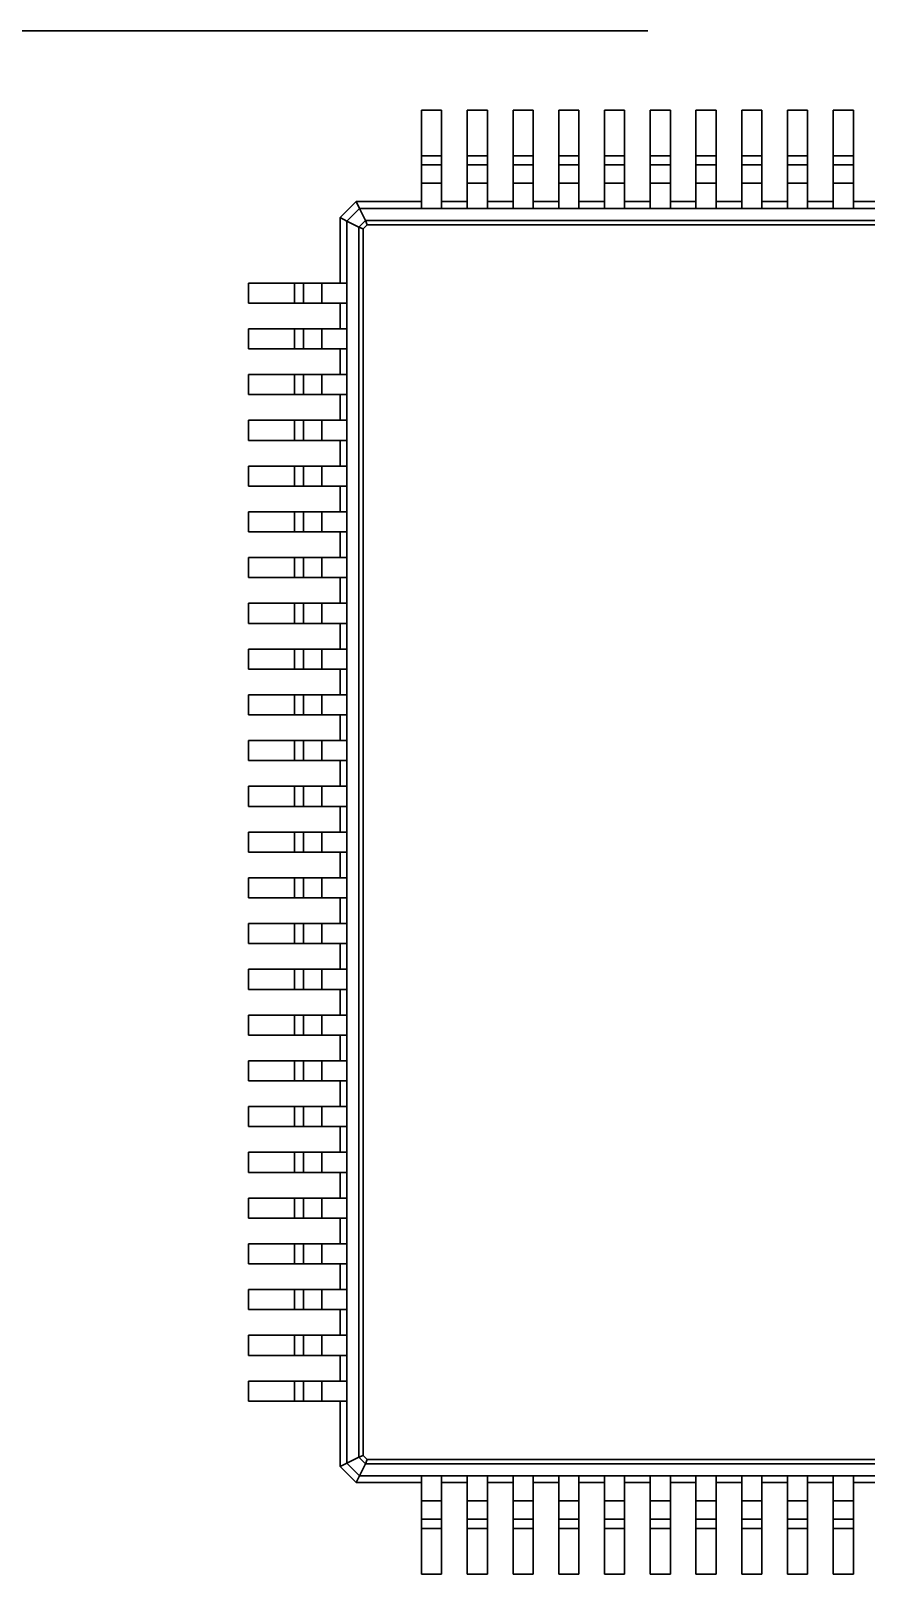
# Model space of a CAD drawing. Header units: millimetres. Extents: x -265 to 612, y -305 to 248.
# Drawn here: x 488.23 to 497.36, y -156.38 to -139.51 of the extents above; entities that cross this region are included whole.
import ezdxf
from ezdxf import colors
from ezdxf.entities.mleader import LeaderData, LeaderLine
from ezdxf.math import Vec2, Vec3

# ---------------------------------------------------------------- set-up
doc = ezdxf.new("R2010")
doc.units = ezdxf.units.MM
doc.header["$MEASUREMENT"] = 0
doc.layers.add('图层0000', color=7, linetype='Continuous', lineweight=25)

msp = doc.modelspace()

# ---------------------------------------------------------------- linework, layer by layer
at = {"layer": '图层0000', "color": 7, "linetype": 'Continuous', "lineweight": 25}
for p, q in [((492.504, -140.875), (492.504, -140.375)), ((492.724, -140.375), (492.504, -140.375)), ((492.724, -140.375), (492.724, -140.875)), ((493.004, -140.875), (493.004, -140.375)), ((493.224, -140.375), (493.004, -140.375)), ((493.224, -140.375), (493.224, -140.875)), ((493.504, -140.875), (493.504, -140.375)), ((493.724, -140.375), (493.504, -140.375)), ((493.724, -140.375), (493.724, -140.875)), ((494.004, -140.875), (494.004, -140.375)), ((494.224, -140.375), (494.004, -140.375)), ((494.224, -140.375), (494.224, -140.875)), ((494.504, -140.875), (494.504, -140.375)), ((494.724, -140.375), (494.504, -140.375)), ((494.724, -140.375), (494.724, -140.875)), ((495.004, -140.875), (495.004, -140.375)), ((495.224, -140.375), (495.004, -140.375)), ((495.224, -140.375), (495.224, -140.875)), ((495.504, -140.875), (495.504, -140.375)), ((495.724, -140.375), (495.504, -140.375)), ((495.724, -140.375), (495.724, -140.875)), ((496.004, -140.875), (496.004, -140.375)), ((496.224, -140.375), (496.004, -140.375)), ((496.224, -140.375), (496.224, -140.875)), ((496.504, -140.875), (496.504, -140.375)), ((496.724, -140.375), (496.504, -140.375)), ((496.724, -140.375), (496.724, -140.875)), ((497.004, -140.875), (497.004, -140.375)), ((497.224, -140.375), (497.004, -140.375)), ((497.224, -140.375), (497.224, -140.875)), ((492.504, -140.975), (492.504, -140.875)), ((492.724, -140.875), (492.504, -140.875)), ((492.504, -141.175), (492.504, -140.975)), ((492.724, -140.975), (492.504, -140.975)), ((492.724, -140.875), (492.724, -140.975)), ((492.724, -140.975), (492.724, -141.175)), ((493.004, -140.975), (493.004, -140.875)), ((493.224, -140.875), (493.004, -140.875)), ((493.004, -141.175), (493.004, -140.975)), ((493.224, -140.975), (493.004, -140.975)), ((493.224, -140.875), (493.224, -140.975)), ((493.224, -140.975), (493.224, -141.175)), ((493.504, -140.975), (493.504, -140.875)), ((493.724, -140.875), (493.504, -140.875)), ((493.504, -141.175), (493.504, -140.975)), ((493.724, -140.975), (493.504, -140.975)), ((493.724, -140.875), (493.724, -140.975)), ((493.724, -140.975), (493.724, -141.175)), ((494.004, -140.975), (494.004, -140.875)), ((494.224, -140.875), (494.004, -140.875)), ((494.004, -141.175), (494.004, -140.975)), ((494.224, -140.975), (494.004, -140.975)), ((494.224, -140.875), (494.224, -140.975)), ((494.224, -140.975), (494.224, -141.175)), ((494.504, -140.975), (494.504, -140.875)), ((494.724, -140.875), (494.504, -140.875)), ((494.504, -141.175), (494.504, -140.975)), ((494.724, -140.975), (494.504, -140.975)), ((494.724, -140.875), (494.724, -140.975)), ((494.724, -140.975), (494.724, -141.175)), ((495.004, -140.975), (495.004, -140.875)), ((495.224, -140.875), (495.004, -140.875)), ((495.004, -141.175), (495.004, -140.975)), ((495.224, -140.975), (495.004, -140.975)), ((495.224, -140.875), (495.224, -140.975)), ((495.224, -140.975), (495.224, -141.175)), ((495.504, -140.975), (495.504, -140.875)), ((495.724, -140.875), (495.504, -140.875)), ((495.504, -141.175), (495.504, -140.975)), ((495.724, -140.975), (495.504, -140.975)), ((495.724, -140.875), (495.724, -140.975)), ((495.724, -140.975), (495.724, -141.175)), ((496.004, -140.975), (496.004, -140.875)), ((496.224, -140.875), (496.004, -140.875)), ((496.004, -141.175), (496.004, -140.975)), ((496.224, -140.975), (496.004, -140.975)), ((496.224, -140.875), (496.224, -140.975)), ((496.224, -140.975), (496.224, -141.175)), ((496.504, -140.975), (496.504, -140.875)), ((496.724, -140.875), (496.504, -140.875)), ((496.504, -141.175), (496.504, -140.975)), ((496.724, -140.975), (496.504, -140.975)), ((496.724, -140.875), (496.724, -140.975)), ((496.724, -140.975), (496.724, -141.175)), ((497.004, -140.975), (497.004, -140.875)), ((497.224, -140.875), (497.004, -140.875)), ((497.004, -141.175), (497.004, -140.975)), ((497.224, -140.975), (497.004, -140.975)), ((497.224, -140.875), (497.224, -140.975)), ((497.224, -140.975), (497.224, -141.175)), ((492.504, -141.375), (492.504, -141.175)), ((492.724, -141.175), (492.504, -141.175)), ((492.724, -141.175), (492.724, -141.375)), ((493.004, -141.375), (493.004, -141.175)), ((493.224, -141.175), (493.004, -141.175)), ((493.224, -141.175), (493.224, -141.375)), ((493.504, -141.375), (493.504, -141.175)), ((493.724, -141.175), (493.504, -141.175)), ((493.724, -141.175), (493.724, -141.375)), ((494.004, -141.375), (494.004, -141.175)), ((494.224, -141.175), (494.004, -141.175)), ((494.224, -141.175), (494.224, -141.375)), ((494.504, -141.375), (494.504, -141.175)), ((494.724, -141.175), (494.504, -141.175)), ((494.724, -141.175), (494.724, -141.375)), ((495.004, -141.375), (495.004, -141.175)), ((495.224, -141.175), (495.004, -141.175)), ((495.224, -141.175), (495.224, -141.375)), ((495.504, -141.375), (495.504, -141.175)), ((495.724, -141.175), (495.504, -141.175)), ((495.724, -141.175), (495.724, -141.375)), ((496.004, -141.375), (496.004, -141.175)), ((496.224, -141.175), (496.004, -141.175)), ((496.224, -141.175), (496.224, -141.375)), ((496.504, -141.375), (496.504, -141.175)), ((496.724, -141.175), (496.504, -141.175)), ((496.724, -141.175), (496.724, -141.375)), ((497.004, -141.375), (497.004, -141.175)), ((497.224, -141.175), (497.004, -141.175)), ((497.224, -141.175), (497.224, -141.375)), ((491.614, -141.55), (491.789, -141.375)), ((491.689, -141.588), (491.826, -141.45)), ((491.789, -141.375), (492.504, -141.375)), ((491.826, -141.45), (491.789, -141.375)), ((492.504, -141.45), (491.826, -141.45)), ((491.826, -141.45), (491.891, -141.58)), ((492.504, -141.45), (492.504, -141.375)), ((492.724, -141.45), (492.504, -141.45)), ((492.724, -141.375), (493.004, -141.375)), ((492.724, -141.375), (492.724, -141.45)), ((493.004, -141.45), (492.724, -141.45)), ((493.004, -141.45), (493.004, -141.375)), ((493.224, -141.45), (493.004, -141.45)), ((493.224, -141.375), (493.504, -141.375)), ((493.224, -141.375), (493.224, -141.45)), ((493.504, -141.45), (493.224, -141.45)), ((493.504, -141.45), (493.504, -141.375)), ((493.724, -141.45), (493.504, -141.45)), ((493.724, -141.375), (494.004, -141.375)), ((493.724, -141.375), (493.724, -141.45)), ((494.004, -141.45), (493.724, -141.45)), ((494.004, -141.45), (494.004, -141.375)), ((494.224, -141.45), (494.004, -141.45)), ((494.224, -141.375), (494.504, -141.375)), ((494.224, -141.375), (494.224, -141.45)), ((494.504, -141.45), (494.224, -141.45)), ((494.504, -141.45), (494.504, -141.375)), ((494.724, -141.45), (494.504, -141.45)), ((494.724, -141.375), (495.004, -141.375)), ((494.724, -141.375), (494.724, -141.45)), ((495.004, -141.45), (494.724, -141.45)), ((495.004, -141.45), (495.004, -141.375)), ((495.224, -141.45), (495.004, -141.45)), ((495.224, -141.375), (495.504, -141.375)), ((495.224, -141.375), (495.224, -141.45)), ((495.504, -141.45), (495.224, -141.45)), ((495.504, -141.45), (495.504, -141.375)), ((495.724, -141.45), (495.504, -141.45)), ((495.724, -141.375), (496.004, -141.375)), ((495.724, -141.375), (495.724, -141.45)), ((496.004, -141.45), (495.724, -141.45)), ((496.004, -141.45), (496.004, -141.375)), ((496.224, -141.45), (496.004, -141.45)), ((496.224, -141.375), (496.504, -141.375)), ((496.224, -141.375), (496.224, -141.45)), ((496.504, -141.45), (496.224, -141.45)), ((496.504, -141.45), (496.504, -141.375)), ((496.724, -141.45), (496.504, -141.45)), ((496.724, -141.375), (497.004, -141.375)), ((496.724, -141.375), (496.724, -141.45)), ((497.004, -141.45), (496.724, -141.45)), ((497.004, -141.45), (497.004, -141.375)), ((497.224, -141.45), (497.004, -141.45)), ((497.224, -141.375), (497.504, -141.375)), ((497.224, -141.375), (497.224, -141.45)), ((497.504, -141.45), (497.224, -141.45)), ((491.614, -142.265), (491.614, -141.55)), ((491.689, -141.588), (491.614, -141.55)), ((491.689, -142.265), (491.689, -141.588)), ((491.689, -141.588), (491.818, -141.653)), ((491.891, -141.58), (491.818, -141.653)), ((491.818, -141.653), (491.818, -155.098)), ((491.818, -141.653), (491.867, -141.673)), ((491.911, -141.629), (491.867, -141.673)), ((491.867, -141.673), (491.867, -155.078)), ((491.891, -141.58), (505.336, -141.58)), ((491.891, -141.58), (491.911, -141.629)), ((505.316, -141.629), (491.911, -141.629)), ((490.614, -142.265), (491.114, -142.265)), ((490.614, -142.265), (490.614, -142.485)), ((491.114, -142.265), (491.214, -142.265)), ((491.114, -142.265), (491.114, -142.485)), ((491.214, -142.265), (491.414, -142.265)), ((491.214, -142.265), (491.214, -142.485)), ((491.214, -142.265), (491.214, -142.485)), ((491.414, -142.265), (491.614, -142.265)), ((491.414, -142.265), (491.414, -142.485)), ((491.614, -142.265), (491.689, -142.265)), ((491.689, -142.265), (491.689, -142.485)), ((491.114, -142.485), (490.614, -142.485)), ((491.214, -142.485), (491.114, -142.485)), ((491.414, -142.485), (491.214, -142.485)), ((491.614, -142.485), (491.414, -142.485)), ((491.614, -142.765), (491.614, -142.485)), ((491.689, -142.485), (491.614, -142.485)), ((491.689, -142.765), (491.689, -142.485)), ((490.614, -142.765), (491.114, -142.765)), ((490.614, -142.765), (490.614, -142.985)), ((491.114, -142.765), (491.214, -142.765)), ((491.114, -142.765), (491.114, -142.985)), ((491.214, -142.765), (491.414, -142.765)), ((491.214, -142.765), (491.214, -142.985)), ((491.214, -142.765), (491.214, -142.985)), ((491.414, -142.765), (491.614, -142.765)), ((491.414, -142.765), (491.414, -142.985)), ((491.614, -142.765), (491.689, -142.765)), ((491.689, -142.765), (491.689, -142.985)), ((491.114, -142.985), (490.614, -142.985)), ((491.214, -142.985), (491.114, -142.985)), ((491.414, -142.985), (491.214, -142.985)), ((491.614, -142.985), (491.414, -142.985)), ((491.614, -143.265), (491.614, -142.985)), ((491.689, -142.985), (491.614, -142.985)), ((491.689, -143.265), (491.689, -142.985)), ((490.614, -143.265), (491.114, -143.265)), ((490.614, -143.265), (490.614, -143.485)), ((491.114, -143.265), (491.214, -143.265)), ((491.114, -143.265), (491.114, -143.485)), ((491.214, -143.265), (491.414, -143.265)), ((491.214, -143.265), (491.214, -143.485)), ((491.214, -143.265), (491.214, -143.485)), ((491.414, -143.265), (491.614, -143.265)), ((491.414, -143.265), (491.414, -143.485)), ((491.614, -143.265), (491.689, -143.265)), ((491.689, -143.265), (491.689, -143.485)), ((491.114, -143.485), (490.614, -143.485)), ((491.214, -143.485), (491.114, -143.485)), ((491.414, -143.485), (491.214, -143.485)), ((491.614, -143.485), (491.414, -143.485)), ((491.614, -143.765), (491.614, -143.485)), ((491.689, -143.485), (491.614, -143.485)), ((491.689, -143.765), (491.689, -143.485)), ((490.614, -143.765), (491.114, -143.765)), ((490.614, -143.765), (490.614, -143.985)), ((491.114, -143.765), (491.214, -143.765)), ((491.114, -143.765), (491.114, -143.985)), ((491.214, -143.765), (491.414, -143.765)), ((491.214, -143.765), (491.214, -143.985)), ((491.214, -143.765), (491.214, -143.985)), ((491.414, -143.765), (491.614, -143.765)), ((491.414, -143.765), (491.414, -143.985)), ((491.614, -143.765), (491.689, -143.765)), ((491.689, -143.765), (491.689, -143.985)), ((491.114, -143.985), (490.614, -143.985)), ((491.214, -143.985), (491.114, -143.985)), ((491.414, -143.985), (491.214, -143.985)), ((491.614, -143.985), (491.414, -143.985)), ((491.614, -144.265), (491.614, -143.985)), ((491.689, -143.985), (491.614, -143.985)), ((491.689, -144.265), (491.689, -143.985)), ((490.614, -144.265), (491.114, -144.265)), ((490.614, -144.265), (490.614, -144.485)), ((491.114, -144.265), (491.214, -144.265)), ((491.114, -144.265), (491.114, -144.485)), ((491.214, -144.265), (491.414, -144.265)), ((491.214, -144.265), (491.214, -144.485)), ((491.214, -144.265), (491.214, -144.485)), ((491.414, -144.265), (491.614, -144.265)), ((491.414, -144.265), (491.414, -144.485)), ((491.614, -144.265), (491.689, -144.265)), ((491.689, -144.265), (491.689, -144.485)), ((491.114, -144.485), (490.614, -144.485)), ((491.214, -144.485), (491.114, -144.485)), ((491.414, -144.485), (491.214, -144.485)), ((491.614, -144.485), (491.414, -144.485)), ((491.614, -144.765), (491.614, -144.485)), ((491.689, -144.485), (491.614, -144.485)), ((491.689, -144.765), (491.689, -144.485)), ((490.614, -144.765), (491.114, -144.765)), ((490.614, -144.765), (490.614, -144.985)), ((491.114, -144.765), (491.214, -144.765)), ((491.114, -144.765), (491.114, -144.985)), ((491.214, -144.765), (491.414, -144.765)), ((491.214, -144.765), (491.214, -144.985)), ((491.214, -144.765), (491.214, -144.985)), ((491.414, -144.765), (491.614, -144.765)), ((491.414, -144.765), (491.414, -144.985)), ((491.614, -144.765), (491.689, -144.765)), ((491.689, -144.765), (491.689, -144.985)), ((491.114, -144.985), (490.614, -144.985)), ((491.214, -144.985), (491.114, -144.985)), ((491.414, -144.985), (491.214, -144.985)), ((491.614, -144.985), (491.414, -144.985)), ((491.614, -145.265), (491.614, -144.985)), ((491.689, -144.985), (491.614, -144.985)), ((491.689, -145.265), (491.689, -144.985)), ((490.614, -145.265), (491.114, -145.265)), ((490.614, -145.265), (490.614, -145.485)), ((491.114, -145.265), (491.214, -145.265)), ((491.114, -145.265), (491.114, -145.485)), ((491.214, -145.265), (491.414, -145.265)), ((491.214, -145.265), (491.214, -145.485)), ((491.214, -145.265), (491.214, -145.485)), ((491.414, -145.265), (491.614, -145.265)), ((491.414, -145.265), (491.414, -145.485)), ((491.614, -145.265), (491.689, -145.265)), ((491.689, -145.265), (491.689, -145.485)), ((491.114, -145.485), (490.614, -145.485)), ((491.214, -145.485), (491.114, -145.485)), ((491.414, -145.485), (491.214, -145.485)), ((491.614, -145.485), (491.414, -145.485)), ((491.614, -145.765), (491.614, -145.485)), ((491.689, -145.485), (491.614, -145.485)), ((491.689, -145.765), (491.689, -145.485)), ((490.614, -145.765), (491.114, -145.765)), ((490.614, -145.765), (490.614, -145.985)), ((491.114, -145.765), (491.214, -145.765)), ((491.114, -145.765), (491.114, -145.985)), ((491.214, -145.765), (491.414, -145.765)), ((491.214, -145.765), (491.214, -145.985)), ((491.214, -145.765), (491.214, -145.985)), ((491.414, -145.765), (491.614, -145.765)), ((491.414, -145.765), (491.414, -145.985)), ((491.614, -145.765), (491.689, -145.765)), ((491.689, -145.765), (491.689, -145.985)), ((491.114, -145.985), (490.614, -145.985)), ((491.214, -145.985), (491.114, -145.985)), ((491.414, -145.985), (491.214, -145.985)), ((491.614, -145.985), (491.414, -145.985)), ((491.614, -146.265), (491.614, -145.985)), ((491.689, -145.985), (491.614, -145.985)), ((491.689, -146.265), (491.689, -145.985)), ((490.614, -146.265), (491.114, -146.265)), ((490.614, -146.265), (490.614, -146.485)), ((491.114, -146.265), (491.214, -146.265)), ((491.114, -146.265), (491.114, -146.485)), ((491.214, -146.265), (491.414, -146.265)), ((491.214, -146.265), (491.214, -146.485)), ((491.214, -146.265), (491.214, -146.485)), ((491.414, -146.265), (491.614, -146.265)), ((491.414, -146.265), (491.414, -146.485)), ((491.614, -146.265), (491.689, -146.265)), ((491.689, -146.265), (491.689, -146.485)), ((491.114, -146.485), (490.614, -146.485)), ((491.214, -146.485), (491.114, -146.485)), ((491.414, -146.485), (491.214, -146.485)), ((491.614, -146.485), (491.414, -146.485)), ((491.614, -146.765), (491.614, -146.485)), ((491.689, -146.485), (491.614, -146.485)), ((491.689, -146.765), (491.689, -146.485)), ((490.614, -146.765), (491.114, -146.765)), ((490.614, -146.765), (490.614, -146.985)), ((491.114, -146.765), (491.214, -146.765)), ((491.114, -146.765), (491.114, -146.985)), ((491.214, -146.765), (491.414, -146.765)), ((491.214, -146.765), (491.214, -146.985)), ((491.214, -146.765), (491.214, -146.985)), ((491.414, -146.765), (491.614, -146.765)), ((491.414, -146.765), (491.414, -146.985)), ((491.614, -146.765), (491.689, -146.765)), ((491.689, -146.765), (491.689, -146.985)), ((491.114, -146.985), (490.614, -146.985)), ((491.214, -146.985), (491.114, -146.985)), ((491.414, -146.985), (491.214, -146.985)), ((491.614, -146.985), (491.414, -146.985)), ((491.614, -147.265), (491.614, -146.985)), ((491.689, -146.985), (491.614, -146.985)), ((491.689, -147.265), (491.689, -146.985)), ((490.614, -147.265), (491.114, -147.265)), ((490.614, -147.265), (490.614, -147.485)), ((491.114, -147.265), (491.214, -147.265)), ((491.114, -147.265), (491.114, -147.485)), ((491.214, -147.265), (491.414, -147.265)), ((491.214, -147.265), (491.214, -147.485)), ((491.214, -147.265), (491.214, -147.485)), ((491.414, -147.265), (491.614, -147.265)), ((491.414, -147.265), (491.414, -147.485)), ((491.614, -147.265), (491.689, -147.265)), ((491.689, -147.265), (491.689, -147.485)), ((491.114, -147.485), (490.614, -147.485)), ((491.214, -147.485), (491.114, -147.485)), ((491.414, -147.485), (491.214, -147.485)), ((491.614, -147.485), (491.414, -147.485)), ((491.614, -147.765), (491.614, -147.485)), ((491.689, -147.485), (491.614, -147.485)), ((491.689, -147.765), (491.689, -147.485)), ((490.614, -147.765), (491.114, -147.765)), ((490.614, -147.765), (490.614, -147.985)), ((491.114, -147.765), (491.214, -147.765)), ((491.114, -147.765), (491.114, -147.985)), ((491.214, -147.765), (491.414, -147.765)), ((491.214, -147.765), (491.214, -147.985)), ((491.214, -147.765), (491.214, -147.985)), ((491.414, -147.765), (491.614, -147.765)), ((491.414, -147.765), (491.414, -147.985)), ((491.614, -147.765), (491.689, -147.765)), ((491.689, -147.765), (491.689, -147.985)), ((491.114, -147.985), (490.614, -147.985)), ((491.214, -147.985), (491.114, -147.985)), ((491.414, -147.985), (491.214, -147.985)), ((491.614, -147.985), (491.414, -147.985)), ((491.614, -148.265), (491.614, -147.985)), ((491.689, -147.985), (491.614, -147.985)), ((491.689, -148.265), (491.689, -147.985)), ((490.614, -148.265), (491.114, -148.265)), ((490.614, -148.265), (490.614, -148.485)), ((491.114, -148.265), (491.214, -148.265)), ((491.114, -148.265), (491.114, -148.485)), ((491.214, -148.265), (491.414, -148.265)), ((491.214, -148.265), (491.214, -148.485)), ((491.214, -148.265), (491.214, -148.485)), ((491.414, -148.265), (491.614, -148.265)), ((491.414, -148.265), (491.414, -148.485)), ((491.614, -148.265), (491.689, -148.265)), ((491.689, -148.265), (491.689, -148.485)), ((491.114, -148.485), (490.614, -148.485)), ((491.214, -148.485), (491.114, -148.485)), ((491.414, -148.485), (491.214, -148.485)), ((491.614, -148.485), (491.414, -148.485)), ((491.614, -148.765), (491.614, -148.485)), ((491.689, -148.485), (491.614, -148.485)), ((491.689, -148.765), (491.689, -148.485)), ((490.614, -148.765), (491.114, -148.765)), ((490.614, -148.765), (490.614, -148.985)), ((491.114, -148.765), (491.214, -148.765)), ((491.114, -148.765), (491.114, -148.985)), ((491.214, -148.765), (491.414, -148.765)), ((491.214, -148.765), (491.214, -148.985)), ((491.214, -148.765), (491.214, -148.985)), ((491.414, -148.765), (491.614, -148.765)), ((491.414, -148.765), (491.414, -148.985)), ((491.614, -148.765), (491.689, -148.765)), ((491.689, -148.765), (491.689, -148.985)), ((491.114, -148.985), (490.614, -148.985)), ((491.214, -148.985), (491.114, -148.985)), ((491.414, -148.985), (491.214, -148.985)), ((491.614, -148.985), (491.414, -148.985)), ((491.614, -149.265), (491.614, -148.985)), ((491.689, -148.985), (491.614, -148.985)), ((491.689, -149.265), (491.689, -148.985)), ((490.614, -149.265), (491.114, -149.265)), ((490.614, -149.265), (490.614, -149.485)), ((491.114, -149.265), (491.214, -149.265)), ((491.114, -149.265), (491.114, -149.485)), ((491.214, -149.265), (491.414, -149.265)), ((491.214, -149.265), (491.214, -149.485)), ((491.214, -149.265), (491.214, -149.485)), ((491.414, -149.265), (491.614, -149.265)), ((491.414, -149.265), (491.414, -149.485)), ((491.614, -149.265), (491.689, -149.265)), ((491.689, -149.265), (491.689, -149.485)), ((491.114, -149.485), (490.614, -149.485)), ((491.214, -149.485), (491.114, -149.485)), ((491.414, -149.485), (491.214, -149.485)), ((491.614, -149.485), (491.414, -149.485)), ((491.614, -149.765), (491.614, -149.485)), ((491.689, -149.485), (491.614, -149.485)), ((491.689, -149.765), (491.689, -149.485)), ((490.614, -149.765), (491.114, -149.765)), ((490.614, -149.765), (490.614, -149.985)), ((491.114, -149.765), (491.214, -149.765)), ((491.114, -149.765), (491.114, -149.985)), ((491.214, -149.765), (491.414, -149.765)), ((491.214, -149.765), (491.214, -149.985)), ((491.214, -149.765), (491.214, -149.985)), ((491.414, -149.765), (491.614, -149.765)), ((491.414, -149.765), (491.414, -149.985)), ((491.614, -149.765), (491.689, -149.765)), ((491.689, -149.765), (491.689, -149.985)), ((491.114, -149.985), (490.614, -149.985)), ((491.214, -149.985), (491.114, -149.985)), ((491.414, -149.985), (491.214, -149.985)), ((491.614, -149.985), (491.414, -149.985)), ((491.614, -150.265), (491.614, -149.985)), ((491.689, -149.985), (491.614, -149.985)), ((491.689, -150.265), (491.689, -149.985)), ((490.614, -150.265), (491.114, -150.265)), ((490.614, -150.265), (490.614, -150.485)), ((491.114, -150.265), (491.214, -150.265)), ((491.114, -150.265), (491.114, -150.485)), ((491.214, -150.265), (491.414, -150.265)), ((491.214, -150.265), (491.214, -150.485)), ((491.214, -150.265), (491.214, -150.485)), ((491.414, -150.265), (491.614, -150.265)), ((491.414, -150.265), (491.414, -150.485)), ((491.614, -150.265), (491.689, -150.265)), ((491.689, -150.265), (491.689, -150.485)), ((491.114, -150.485), (490.614, -150.485)), ((491.214, -150.485), (491.114, -150.485)), ((491.414, -150.485), (491.214, -150.485)), ((491.614, -150.485), (491.414, -150.485)), ((491.614, -150.765), (491.614, -150.485)), ((491.689, -150.485), (491.614, -150.485)), ((491.689, -150.765), (491.689, -150.485)), ((490.614, -150.765), (491.114, -150.765)), ((490.614, -150.765), (490.614, -150.985)), ((491.114, -150.765), (491.214, -150.765)), ((491.114, -150.765), (491.114, -150.985)), ((491.214, -150.765), (491.414, -150.765)), ((491.214, -150.765), (491.214, -150.985)), ((491.214, -150.765), (491.214, -150.985)), ((491.414, -150.765), (491.614, -150.765)), ((491.414, -150.765), (491.414, -150.985)), ((491.614, -150.765), (491.689, -150.765)), ((491.689, -150.765), (491.689, -150.985)), ((491.114, -150.985), (490.614, -150.985)), ((491.214, -150.985), (491.114, -150.985)), ((491.414, -150.985), (491.214, -150.985)), ((491.614, -150.985), (491.414, -150.985)), ((491.614, -151.265), (491.614, -150.985)), ((491.689, -150.985), (491.614, -150.985)), ((491.689, -151.265), (491.689, -150.985)), ((490.614, -151.265), (491.114, -151.265)), ((490.614, -151.265), (490.614, -151.485)), ((491.114, -151.265), (491.214, -151.265)), ((491.114, -151.265), (491.114, -151.485)), ((491.214, -151.265), (491.414, -151.265)), ((491.214, -151.265), (491.214, -151.485)), ((491.214, -151.265), (491.214, -151.485)), ((491.414, -151.265), (491.614, -151.265)), ((491.414, -151.265), (491.414, -151.485)), ((491.614, -151.265), (491.689, -151.265)), ((491.689, -151.265), (491.689, -151.485)), ((491.114, -151.485), (490.614, -151.485)), ((491.214, -151.485), (491.114, -151.485)), ((491.414, -151.485), (491.214, -151.485)), ((491.614, -151.485), (491.414, -151.485)), ((491.614, -151.765), (491.614, -151.485)), ((491.689, -151.485), (491.614, -151.485)), ((491.689, -151.765), (491.689, -151.485)), ((490.614, -151.765), (491.114, -151.765)), ((490.614, -151.765), (490.614, -151.985)), ((491.114, -151.765), (491.214, -151.765)), ((491.114, -151.765), (491.114, -151.985)), ((491.214, -151.765), (491.414, -151.765)), ((491.214, -151.765), (491.214, -151.985)), ((491.214, -151.765), (491.214, -151.985)), ((491.414, -151.765), (491.614, -151.765)), ((491.414, -151.765), (491.414, -151.985)), ((491.614, -151.765), (491.689, -151.765)), ((491.689, -151.765), (491.689, -151.985)), ((491.114, -151.985), (490.614, -151.985)), ((491.214, -151.985), (491.114, -151.985)), ((491.414, -151.985), (491.214, -151.985)), ((491.614, -151.985), (491.414, -151.985)), ((491.614, -152.265), (491.614, -151.985)), ((491.689, -151.985), (491.614, -151.985)), ((491.689, -152.265), (491.689, -151.985)), ((490.614, -152.265), (491.114, -152.265)), ((490.614, -152.265), (490.614, -152.485)), ((491.114, -152.265), (491.214, -152.265)), ((491.114, -152.265), (491.114, -152.485)), ((491.214, -152.265), (491.414, -152.265)), ((491.214, -152.265), (491.214, -152.485)), ((491.214, -152.265), (491.214, -152.485)), ((491.414, -152.265), (491.614, -152.265)), ((491.414, -152.265), (491.414, -152.485)), ((491.614, -152.265), (491.689, -152.265)), ((491.689, -152.265), (491.689, -152.485)), ((491.114, -152.485), (490.614, -152.485)), ((491.214, -152.485), (491.114, -152.485)), ((491.414, -152.485), (491.214, -152.485)), ((491.614, -152.485), (491.414, -152.485)), ((491.614, -152.765), (491.614, -152.485)), ((491.689, -152.485), (491.614, -152.485)), ((491.689, -152.765), (491.689, -152.485)), ((490.614, -152.765), (491.114, -152.765)), ((490.614, -152.765), (490.614, -152.985)), ((491.114, -152.765), (491.214, -152.765)), ((491.114, -152.765), (491.114, -152.985)), ((491.214, -152.765), (491.414, -152.765)), ((491.214, -152.765), (491.214, -152.985)), ((491.214, -152.765), (491.214, -152.985)), ((491.414, -152.765), (491.614, -152.765)), ((491.414, -152.765), (491.414, -152.985)), ((491.614, -152.765), (491.689, -152.765)), ((491.689, -152.765), (491.689, -152.985)), ((491.114, -152.985), (490.614, -152.985)), ((491.214, -152.985), (491.114, -152.985)), ((491.414, -152.985), (491.214, -152.985)), ((491.614, -152.985), (491.414, -152.985)), ((491.614, -153.265), (491.614, -152.985)), ((491.689, -152.985), (491.614, -152.985)), ((491.689, -153.265), (491.689, -152.985)), ((490.614, -153.265), (491.114, -153.265)), ((490.614, -153.265), (490.614, -153.485)), ((491.114, -153.265), (491.214, -153.265)), ((491.114, -153.265), (491.114, -153.485)), ((491.214, -153.265), (491.414, -153.265)), ((491.214, -153.265), (491.214, -153.485)), ((491.214, -153.265), (491.214, -153.485)), ((491.414, -153.265), (491.614, -153.265)), ((491.414, -153.265), (491.414, -153.485)), ((491.614, -153.265), (491.689, -153.265)), ((491.689, -153.265), (491.689, -153.485)), ((491.114, -153.485), (490.614, -153.485)), ((491.214, -153.485), (491.114, -153.485)), ((491.414, -153.485), (491.214, -153.485)), ((491.614, -153.485), (491.414, -153.485)), ((491.614, -153.765), (491.614, -153.485)), ((491.689, -153.485), (491.614, -153.485)), ((491.689, -153.765), (491.689, -153.485)), ((490.614, -153.765), (491.114, -153.765)), ((490.614, -153.765), (490.614, -153.985)), ((491.114, -153.765), (491.214, -153.765)), ((491.114, -153.765), (491.114, -153.985)), ((491.214, -153.765), (491.414, -153.765)), ((491.214, -153.765), (491.214, -153.985)), ((491.214, -153.765), (491.214, -153.985)), ((491.414, -153.765), (491.614, -153.765)), ((491.414, -153.765), (491.414, -153.985)), ((491.614, -153.765), (491.689, -153.765)), ((491.689, -153.765), (491.689, -153.985)), ((491.114, -153.985), (490.614, -153.985)), ((491.214, -153.985), (491.114, -153.985)), ((491.414, -153.985), (491.214, -153.985)), ((491.614, -153.985), (491.414, -153.985)), ((491.614, -154.265), (491.614, -153.985)), ((491.689, -153.985), (491.614, -153.985)), ((491.689, -154.265), (491.689, -153.985)), ((490.614, -154.265), (491.114, -154.265)), ((490.614, -154.265), (490.614, -154.485)), ((491.114, -154.265), (491.214, -154.265)), ((491.114, -154.265), (491.114, -154.485)), ((491.214, -154.265), (491.414, -154.265)), ((491.214, -154.265), (491.214, -154.485)), ((491.214, -154.265), (491.214, -154.485)), ((491.414, -154.265), (491.614, -154.265)), ((491.414, -154.265), (491.414, -154.485)), ((491.614, -154.265), (491.689, -154.265)), ((491.689, -154.265), (491.689, -154.485)), ((491.114, -154.485), (490.614, -154.485)), ((491.214, -154.485), (491.114, -154.485)), ((491.414, -154.485), (491.214, -154.485)), ((491.614, -154.485), (491.414, -154.485)), ((491.614, -155.2), (491.614, -154.485)), ((491.689, -154.485), (491.614, -154.485)), ((491.689, -155.163), (491.689, -154.485)), ((491.689, -155.163), (491.614, -155.2)), ((491.818, -155.098), (491.689, -155.163)), ((491.826, -155.3), (491.689, -155.163)), ((491.891, -155.171), (491.818, -155.098)), ((491.867, -155.078), (491.818, -155.098)), ((491.867, -155.078), (491.911, -155.122)), ((491.911, -155.122), (491.891, -155.171)), ((491.911, -155.122), (505.316, -155.122)), ((491.789, -155.375), (491.614, -155.2)), ((491.826, -155.3), (491.789, -155.375)), ((491.891, -155.171), (491.826, -155.3)), ((491.826, -155.3), (492.504, -155.3)), ((505.336, -155.171), (491.891, -155.171)), ((492.504, -155.3), (492.724, -155.3)), ((492.504, -155.375), (492.504, -155.3)), ((492.724, -155.3), (493.004, -155.3)), ((492.724, -155.3), (492.724, -155.375)), ((493.004, -155.3), (493.224, -155.3)), ((493.004, -155.375), (493.004, -155.3)), ((493.224, -155.3), (493.504, -155.3)), ((493.224, -155.3), (493.224, -155.375)), ((493.504, -155.3), (493.724, -155.3)), ((493.504, -155.375), (493.504, -155.3)), ((493.724, -155.3), (494.004, -155.3)), ((493.724, -155.3), (493.724, -155.375)), ((494.004, -155.3), (494.224, -155.3)), ((494.004, -155.375), (494.004, -155.3)), ((494.224, -155.3), (494.504, -155.3)), ((494.224, -155.3), (494.224, -155.375)), ((494.504, -155.3), (494.724, -155.3)), ((494.504, -155.375), (494.504, -155.3)), ((494.724, -155.3), (495.004, -155.3)), ((494.724, -155.3), (494.724, -155.375)), ((495.004, -155.3), (495.224, -155.3)), ((495.004, -155.375), (495.004, -155.3)), ((495.224, -155.3), (495.504, -155.3)), ((495.224, -155.3), (495.224, -155.375)), ((495.504, -155.3), (495.724, -155.3)), ((495.504, -155.375), (495.504, -155.3)), ((495.724, -155.3), (496.004, -155.3)), ((495.724, -155.3), (495.724, -155.375)), ((496.004, -155.3), (496.224, -155.3)), ((496.004, -155.375), (496.004, -155.3)), ((496.224, -155.3), (496.504, -155.3)), ((496.224, -155.3), (496.224, -155.375)), ((496.504, -155.3), (496.724, -155.3)), ((496.504, -155.375), (496.504, -155.3)), ((496.724, -155.3), (497.004, -155.3)), ((496.724, -155.3), (496.724, -155.375)), ((497.004, -155.3), (497.224, -155.3)), ((497.004, -155.375), (497.004, -155.3)), ((497.224, -155.3), (497.504, -155.3)), ((497.224, -155.3), (497.224, -155.375)), ((492.504, -155.375), (491.789, -155.375)), ((492.504, -155.575), (492.504, -155.375)), ((493.004, -155.375), (492.724, -155.375)), ((492.724, -155.375), (492.724, -155.575)), ((493.004, -155.575), (493.004, -155.375)), ((493.504, -155.375), (493.224, -155.375)), ((493.224, -155.375), (493.224, -155.575)), ((493.504, -155.575), (493.504, -155.375)), ((494.004, -155.375), (493.724, -155.375)), ((493.724, -155.375), (493.724, -155.575)), ((494.004, -155.575), (494.004, -155.375)), ((494.504, -155.375), (494.224, -155.375)), ((494.224, -155.375), (494.224, -155.575)), ((494.504, -155.575), (494.504, -155.375)), ((495.004, -155.375), (494.724, -155.375)), ((494.724, -155.375), (494.724, -155.575)), ((495.004, -155.575), (495.004, -155.375)), ((495.504, -155.375), (495.224, -155.375)), ((495.224, -155.375), (495.224, -155.575)), ((495.504, -155.575), (495.504, -155.375)), ((496.004, -155.375), (495.724, -155.375)), ((495.724, -155.375), (495.724, -155.575)), ((496.004, -155.575), (496.004, -155.375)), ((496.504, -155.375), (496.224, -155.375)), ((496.224, -155.375), (496.224, -155.575)), ((496.504, -155.575), (496.504, -155.375)), ((497.004, -155.375), (496.724, -155.375)), ((496.724, -155.375), (496.724, -155.575)), ((497.004, -155.575), (497.004, -155.375)), ((497.504, -155.375), (497.224, -155.375)), ((497.224, -155.375), (497.224, -155.575)), ((492.504, -155.775), (492.504, -155.575)), ((492.504, -155.575), (492.724, -155.575)), ((492.724, -155.575), (492.724, -155.775)), ((493.004, -155.775), (493.004, -155.575)), ((493.004, -155.575), (493.224, -155.575)), ((493.224, -155.575), (493.224, -155.775)), ((493.504, -155.775), (493.504, -155.575)), ((493.504, -155.575), (493.724, -155.575)), ((493.724, -155.575), (493.724, -155.775)), ((494.004, -155.775), (494.004, -155.575)), ((494.004, -155.575), (494.224, -155.575)), ((494.224, -155.575), (494.224, -155.775)), ((494.504, -155.775), (494.504, -155.575)), ((494.504, -155.575), (494.724, -155.575)), ((494.724, -155.575), (494.724, -155.775)), ((495.004, -155.775), (495.004, -155.575)), ((495.004, -155.575), (495.224, -155.575)), ((495.224, -155.575), (495.224, -155.775)), ((495.504, -155.775), (495.504, -155.575)), ((495.504, -155.575), (495.724, -155.575)), ((495.724, -155.575), (495.724, -155.775)), ((496.004, -155.775), (496.004, -155.575)), ((496.004, -155.575), (496.224, -155.575)), ((496.224, -155.575), (496.224, -155.775)), ((496.504, -155.775), (496.504, -155.575)), ((496.504, -155.575), (496.724, -155.575)), ((496.724, -155.575), (496.724, -155.775)), ((497.004, -155.775), (497.004, -155.575)), ((497.004, -155.575), (497.224, -155.575)), ((497.224, -155.575), (497.224, -155.775)), ((492.504, -155.875), (492.504, -155.775)), ((492.504, -155.775), (492.724, -155.775)), ((492.504, -155.775), (492.724, -155.775)), ((492.724, -155.775), (492.724, -155.875)), ((493.004, -155.875), (493.004, -155.775)), ((493.004, -155.775), (493.224, -155.775)), ((493.004, -155.775), (493.224, -155.775)), ((493.224, -155.775), (493.224, -155.875)), ((493.504, -155.875), (493.504, -155.775)), ((493.504, -155.775), (493.724, -155.775)), ((493.504, -155.775), (493.724, -155.775)), ((493.724, -155.775), (493.724, -155.875)), ((494.004, -155.875), (494.004, -155.775)), ((494.004, -155.775), (494.224, -155.775)), ((494.004, -155.775), (494.224, -155.775)), ((494.224, -155.775), (494.224, -155.875)), ((494.504, -155.875), (494.504, -155.775)), ((494.504, -155.775), (494.724, -155.775)), ((494.504, -155.775), (494.724, -155.775)), ((494.724, -155.775), (494.724, -155.875)), ((495.004, -155.875), (495.004, -155.775)), ((495.004, -155.775), (495.224, -155.775)), ((495.004, -155.775), (495.224, -155.775)), ((495.224, -155.775), (495.224, -155.875)), ((495.504, -155.875), (495.504, -155.775)), ((495.504, -155.775), (495.724, -155.775)), ((495.504, -155.775), (495.724, -155.775)), ((495.724, -155.775), (495.724, -155.875)), ((496.004, -155.875), (496.004, -155.775)), ((496.004, -155.775), (496.224, -155.775)), ((496.004, -155.775), (496.224, -155.775)), ((496.224, -155.775), (496.224, -155.875)), ((496.504, -155.875), (496.504, -155.775)), ((496.504, -155.775), (496.724, -155.775)), ((496.504, -155.775), (496.724, -155.775)), ((496.724, -155.775), (496.724, -155.875)), ((497.004, -155.875), (497.004, -155.775)), ((497.004, -155.775), (497.224, -155.775)), ((497.004, -155.775), (497.224, -155.775)), ((497.224, -155.775), (497.224, -155.875)), ((492.504, -156.375), (492.504, -155.875)), ((492.504, -155.875), (492.724, -155.875)), ((492.724, -155.875), (492.724, -156.375)), ((493.004, -156.375), (493.004, -155.875)), ((493.004, -155.875), (493.224, -155.875)), ((493.224, -155.875), (493.224, -156.375)), ((493.504, -156.375), (493.504, -155.875)), ((493.504, -155.875), (493.724, -155.875)), ((493.724, -155.875), (493.724, -156.375)), ((494.004, -156.375), (494.004, -155.875)), ((494.004, -155.875), (494.224, -155.875)), ((494.224, -155.875), (494.224, -156.375)), ((494.504, -156.375), (494.504, -155.875)), ((494.504, -155.875), (494.724, -155.875)), ((494.724, -155.875), (494.724, -156.375)), ((495.004, -156.375), (495.004, -155.875)), ((495.004, -155.875), (495.224, -155.875)), ((495.224, -155.875), (495.224, -156.375)), ((495.504, -156.375), (495.504, -155.875)), ((495.504, -155.875), (495.724, -155.875)), ((495.724, -155.875), (495.724, -156.375)), ((496.004, -156.375), (496.004, -155.875)), ((496.004, -155.875), (496.224, -155.875)), ((496.224, -155.875), (496.224, -156.375)), ((496.504, -156.375), (496.504, -155.875)), ((496.504, -155.875), (496.724, -155.875)), ((496.724, -155.875), (496.724, -156.375)), ((497.004, -156.375), (497.004, -155.875)), ((497.004, -155.875), (497.224, -155.875)), ((497.224, -155.875), (497.224, -156.375)), ((492.504, -156.375), (492.724, -156.375)), ((493.004, -156.375), (493.224, -156.375)), ((493.504, -156.375), (493.724, -156.375)), ((494.004, -156.375), (494.224, -156.375)), ((494.504, -156.375), (494.724, -156.375)), ((495.004, -156.375), (495.224, -156.375)), ((495.504, -156.375), (495.724, -156.375)), ((496.004, -156.375), (496.224, -156.375)), ((496.504, -156.375), (496.724, -156.375)), ((497.004, -156.375), (497.224, -156.375))]:
    msp.add_line(p, q, dxfattribs=at)

# ---------------------------------------------------------------- leaders
at = {"layer": '图层0000', "color": 7, "linetype": 'Continuous', "lineweight": -3}
ml = msp.add_multileader_mtext('Standard', dxfattribs=at)
ml.set_content('')
ml.set_leader_properties()
ml.build(insert=Vec2(0, 0))
ml.multileader.update_dxf_attribs({"text_right_attachment_type": 6, "dogleg_length": 62.517, "arrow_head_size": 3.5})
ctx = ml.context
ctx.base_point, ctx.char_height, ctx.arrow_head_size, ctx.landing_gap_size = Vec3(12.166, 9.741), 0.18, 3.5, 1.75
ctx.right_attachment = 6
notes = []
notes.append((ctx, [(0, (1, 1, 0), (432.46, -139.509), (1, 0), 62.517, [(0, [(421.014, -149.25)], 0, [])])]))
ctx.mtext, ml.multileader.dxf.content_type = None, 0
for ctx, leaders in notes:
    for number, flags, end, landing, length, lines in leaders:
        leader = LeaderData()
        leader.index, (leader.has_last_leader_line, leader.has_dogleg_vector, leader.attachment_direction) = number, flags
        leader.last_leader_point, leader.dogleg_vector, leader.dogleg_length = Vec3(end), Vec3(landing), length
        for number, points, colour, breaks in lines:
            line = LeaderLine()
            line.index, line.vertices, line.color, line.breaks = number, Vec3.list(points), colors.encode_raw_color(colour), breaks
            leader.lines.append(line)
        ctx.leaders.append(leader)

doc.saveas('drawing.dxf')
